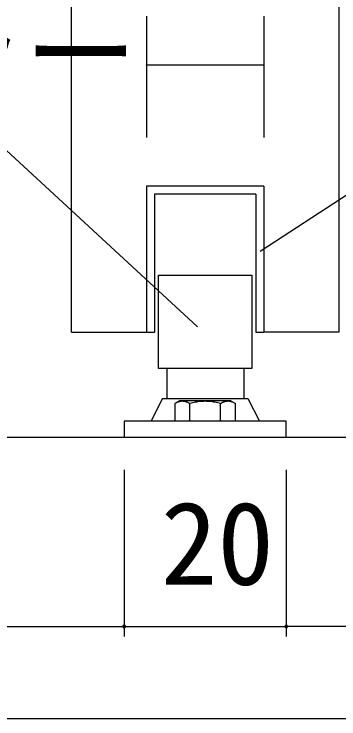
# Model space of a CAD drawing. Units: millimetres, scale not verified. Extents: x -800 to 800, y -554 to 554.
# Drawn here: x -431.6 to -391.5, y -27 to 60 of the extents above; entities that cross this region are included whole.
import ezdxf
from ezdxf.enums import TextEntityAlignment as Align

# ---------------------------------------------------------------- set-up
doc = ezdxf.new("R2010")
doc.units = ezdxf.units.MM
doc.header["$LTSCALE"] = 4
for name, color, linetype, lineweight in [('1-0', 7, 'Continuous', 25), ('1-4_0', 7, 'Continuous', 25), ('2-0', 7, 'Continuous', 25)]:
    doc.layers.add(name, color=color, linetype=linetype, lineweight=lineweight)
doc.styles.add('ＭＳ ゴシック', font='')
doc.styles.get('ＭＳ ゴシック').set_extended_font_data('MS Gothic')

msp = doc.modelspace()

# ---------------------------------------------------------------- linework, layer by layer
at = {"layer": '1-0'}
msp.add_lwpolyline([(152, -27), (-780, -27), (-780, 534)], dxfattribs=at)
msp.add_lwpolyline([(152, -27), (-780, -27), (-780, 534)], dxfattribs=at)
at = {"layer": '1-4_0'}
msp.add_lwpolyline([(152, -27), (-780, -27), (-780, 534)], dxfattribs=at)
at = {"layer": '2-0'}
for p, q in [((-424.477, 20.766), (-424.477, 141.131)), ((-391.477, 141.131), (-391.477, 20.766)), ((-415.227, 59.768), (-415.227, 44.768)), ((-400.727, 59.768), (-400.727, 44.768)), ((-415.227, 53.766), (-400.727, 53.766)), ((-415.187, 53.771), (-415.187, 53.766)), ((-400.688, 53.771), (-400.687, 53.766)), ((-373.538, 48.792), (-401.187, 30.695)), ((-434.941, 45.438), (-408.92, 21.418)), ((-400.727, 38.767), (-415.227, 38.767)), ((-415.227, 38.767), (-415.227, 20.766)), ((-400.727, 38.767), (-400.727, 20.766)), ((-401.728, 37.769), (-414.227, 37.769)), ((-414.226, 37.769), (-414.226, 20.766)), ((-401.728, 37.769), (-401.728, 20.766)), ((-413.727, 16.268), (-413.727, 27.77)), ((-413.727, 27.77), (-402.227, 27.77)), ((-402.227, 27.77), (-402.227, 16.268)), ((-424.477, 20.766), (-415.226, 20.766)), ((-415.227, 20.766), (-414.226, 20.766)), ((-401.728, 20.766), (-400.727, 20.766)), ((-391.477, 20.766), (-400.728, 20.766)), ((-402.227, 16.268), (-413.727, 16.268)), ((-412.727, 16.268), (-412.727, 12.571)), ((-403.226, 16.268), (-403.226, 12.571)), ((-413.227, 12.571), (-414.65, 9.806)), ((-413.227, 12.571), (-402.726, 12.571)), ((-411.126, 12.267), (-411.73, 11.921)), ((-404.826, 12.267), (-411.125, 12.267)), ((-404.826, 12.267), (-404.223, 11.921)), ((-402.727, 12.571), (-401.282, 9.77)), ((-411.729, 11.921), (-411.729, 9.77)), ((-409.852, 11.921), (-409.976, 11.991)), ((-409.852, 9.77), (-409.852, 11.921)), ((-406.1, 11.921), (-405.973, 11.991)), ((-406.1, 9.77), (-406.1, 11.921)), ((-404.223, 9.77), (-404.223, 11.921)), ((-417.975, 9.77), (-417.975, 7.769)), ((-397.978, 9.77), (-417.975, 9.77)), ((-397.978, 7.769), (-397.978, 9.77)), ((-556.748, 7.769), (-120.828, 7.769)), ((-417.975, 7.769), (-397.978, 7.769)), ((-417.975, 3.769), (-417.975, -16.838)), ((-397.975, 3.769), (-397.975, -16.838)), ((-478.424, -15.588), (-417.975, -15.588)), ((-417.975, -15.588), (-397.975, -15.588)), ((-329.475, -15.588), (-397.975, -15.588))]:
    msp.add_line(p, q, dxfattribs=at)
for centre, radius, start, end in [((-415.214, 53.766), 0.0518, 172.71504, 177.6046), ((-415.229, 53.766), 0.0369, 182.92911, 188.66696), ((-415.216, 53.767), 0.0495, 167.74897, 172.71383), ((-415.221, 53.766), 0.0443, 177.33186, 182.66814), ((-415.228, 53.766), 0.0375, 188.66856, 194.26023), ((-415.22, 53.768), 0.0456, 157.60154, 162.71062), ((-415.218, 53.767), 0.0475, 162.71122, 167.74805), ((-415.227, 53.766), 0.0383, 194.26021, 199.71188), ((-415.227, 53.767), 0.039, 199.71058, 205.04063), ((-415.221, 53.768), 0.0439, 152.41602, 157.60124), ((-415.226, 53.767), 0.0396, 205.03837, 210.27454), ((-415.226, 53.767), 0.04, 210.27163, 215.44824), ((-415.223, 53.769), 0.0423, 147.14744, 152.41597), ((-415.226, 53.767), 0.04, 215.44496, 220.60055), ((-415.224, 53.77), 0.0408, 141.78592, 147.14752), ((-415.225, 53.771), 0.0394, 136.32005, 141.78599), ((-415.226, 53.767), 0.0398, 220.59716, 225.77229), ((-415.226, 53.772), 0.038, 130.73838, 136.3199), ((-415.226, 53.767), 0.0393, 225.76905, 231.00425), ((-415.227, 53.773), 0.0367, 125.03135, 130.73778), ((-415.227, 53.766), 0.0385, 231.00144, 236.33504), ((-415.228, 53.773), 0.0356, 119.19347, 125.03002), ((-415.227, 53.765), 0.0376, 236.33299, 241.7986), ((-415.228, 53.774), 0.0347, 113.22583, 119.19114), ((-415.228, 53.764), 0.0365, 241.7977, 247.42128), ((-415.228, 53.763), 0.0356, 247.42193, 253.21834), ((-415.228, 53.775), 0.034, 107.13842, 113.22228), ((-415.228, 53.775), 0.0336, 100.95204, 107.13351), ((-415.228, 53.763), 0.0347, 253.22094, 259.19042), ((-415.228, 53.775), 0.0336, 94.69918, 100.94581), ((-415.228, 53.762), 0.0342, 259.19524, 265.32036), ((-415.228, 53.771), 0.0383, 88.49211, 94.42935), ((-415.228, 53.766), 0.0385, 265.59169, 271.49915), ((-415.228, 53.757), 0.0516, 83.69179, 88.80708), ((-415.228, 53.78), 0.0522, 271.19757, 276.25318), ((-415.228, 53.762), 0.047, 78.30747, 83.68914), ((-415.228, 53.776), 0.0483, 276.25622, 281.49344), ((-415.227, 53.765), 0.0433, 72.68133, 78.30315), ((-415.227, 53.773), 0.0451, 281.49719, 286.88951), ((-415.227, 53.771), 0.0425, 286.89378, 292.41128), ((-415.226, 53.768), 0.0404, 66.85173, 72.67532), ((-415.226, 53.769), 0.0406, 292.41582, 298.02702), ((-415.225, 53.77), 0.0384, 60.86856, 66.84427), ((-415.225, 53.771), 0.037, 54.79059, 60.86006), ((-415.225, 53.768), 0.0391, 298.03156, 303.70551), ((-415.224, 53.772), 0.0364, 48.68142, 54.78166), ((-415.224, 53.767), 0.038, 303.70981, 309.41811), ((-415.224, 53.772), 0.0364, 42.60447, 48.67274), ((-415.224, 53.766), 0.0373, 309.42196, 315.14039), ((-415.225, 53.771), 0.037, 36.61803, 42.59663), ((-415.224, 53.766), 0.0369, 315.14369, 320.85329), ((-415.224, 53.766), 0.0367, 320.85599, 326.54341), ((-415.226, 53.771), 0.0382, 30.77133, 36.61148), ((-415.227, 53.77), 0.0399, 25.1022, 30.76629), ((-415.224, 53.766), 0.0367, 326.54556, 332.20282), ((-415.229, 53.769), 0.0422, 19.63645, 25.09868), ((-415.224, 53.766), 0.0369, 332.20451, 337.82813), ((-415.232, 53.768), 0.0449, 14.38867, 19.63431), ((-415.224, 53.766), 0.0372, 337.8295, 343.41934), ((-415.235, 53.767), 0.0482, 9.36401, 14.38768), ((-415.239, 53.767), 0.0519, 4.56029, 9.3639), ((-415.225, 53.766), 0.0381, 348.97954, 354.50744), ((-415.224, 53.766), 0.0376, 343.42055, 348.97834), ((-415.225, 53.766), 0.0387, 354.50878, 0.00796), ((-400.721, 53.766), 0.045, 166.31917, 171.80025), ((-400.72, 53.766), 0.0463, 171.80444, 177.28458), ((-400.727, 53.766), 0.0392, 176.98338, 183.01662), ((-400.733, 53.766), 0.033, 183.32083, 189.74575), ((-400.732, 53.766), 0.0343, 189.75039, 195.90465), ((-400.722, 53.767), 0.0442, 160.85778, 166.31586), ((-400.73, 53.767), 0.0359, 195.90599, 201.78079), ((-400.729, 53.768), 0.0377, 201.77955, 207.39032), ((-400.722, 53.767), 0.0436, 155.43519, 160.8555), ((-400.723, 53.767), 0.0432, 150.05638, 155.43398), ((-400.727, 53.768), 0.0394, 207.38725, 212.76722), ((-400.723, 53.767), 0.0428, 144.71672, 150.05619), ((-400.726, 53.769), 0.041, 212.76297, 217.95723), ((-400.723, 53.767), 0.0425, 139.40288, 144.71742), ((-400.725, 53.77), 0.0422, 217.95227, 223.01317), ((-400.724, 53.768), 0.042, 134.09419, 139.4043), ((-400.724, 53.77), 0.043, 223.00784, 227.99166), ((-400.724, 53.768), 0.0414, 128.76431, 134.09613), ((-400.724, 53.771), 0.0432, 227.98622, 232.95097), ((-400.725, 53.769), 0.0406, 123.38302, 128.76653), ((-400.724, 53.77), 0.0429, 232.94561, 237.94939), ((-400.725, 53.77), 0.0396, 117.91833, 123.38525), ((-400.725, 53.77), 0.042, 237.94431, 243.04385), ((-400.726, 53.771), 0.0385, 112.33883, 117.92025), ((-400.725, 53.768), 0.0407, 243.03933, 248.28814), ((-400.726, 53.767), 0.0392, 248.28456, 253.7304), ((-400.726, 53.772), 0.0374, 106.61656, 112.34008), ((-400.726, 53.765), 0.0375, 253.72828, 259.40947), ((-400.726, 53.773), 0.0362, 100.73038, 106.61671), ((-400.727, 53.774), 0.0352, 94.66976, 100.72897), ((-400.727, 53.764), 0.0358, 259.40946, 265.34993), ((-400.727, 53.772), 0.037, 88.4908, 94.49713), ((-400.727, 53.765), 0.0372, 265.52403, 271.50061), ((-400.727, 53.765), 0.0438, 83.14513, 88.68452), ((-400.727, 53.772), 0.0443, 271.32037, 276.79513), ((-400.726, 53.768), 0.0408, 77.40602, 83.14009), ((-400.726, 53.77), 0.042, 276.8002, 282.38026), ((-400.726, 53.77), 0.0386, 71.51203, 77.39977), ((-400.726, 53.768), 0.0402, 282.38544, 288.0332), ((-400.726, 53.767), 0.039, 288.03813, 293.71828), ((-400.725, 53.772), 0.0371, 65.51141, 71.50489), ((-400.725, 53.772), 0.0362, 59.45655, 65.50382), ((-400.725, 53.766), 0.0382, 293.72267, 299.40478), ((-400.725, 53.773), 0.0358, 53.40033, 59.449), ((-400.725, 53.766), 0.0377, 299.4084, 305.06881), ((-400.725, 53.773), 0.036, 47.3925, 53.3933), ((-400.725, 53.766), 0.0374, 305.07157, 310.69443), ((-400.725, 53.766), 0.0374, 310.69633, 316.27371), ((-400.725, 53.772), 0.0366, 41.47659, 47.38634), ((-400.726, 53.771), 0.0377, 35.68786, 41.47152), ((-400.725, 53.766), 0.0375, 316.27485, 321.80605), ((-400.727, 53.771), 0.0392, 30.05252, 35.68396), ((-400.725, 53.766), 0.0376, 321.80659, 327.29696), ((-400.729, 53.77), 0.0411, 24.58792, 30.04973), ((-400.725, 53.766), 0.0378, 327.29708, 332.75633), ((-400.731, 53.769), 0.0435, 19.30367, 24.58611), ((-400.726, 53.766), 0.0382, 338.1966, 343.63115), ((-400.725, 53.766), 0.038, 332.75625, 338.19666), ((-400.734, 53.768), 0.0461, 14.20304, 19.30266), ((-400.737, 53.767), 0.0492, 9.28459, 14.20264), ((-400.726, 53.766), 0.0384, 343.63131, 349.07185), ((-400.74, 53.767), 0.0526, 4.54365, 9.28462), ((-400.726, 53.766), 0.0386, 349.07241, 354.52788), ((-400.726, 53.766), 0.0388, 354.529, 0.0039), ((-410.791, 10.592), 1.618, 98.132, 103.58252), ((-410.791, 10.589), 1.621, 92.70707, 98.13221), ((-410.791, 10.587), 1.623, 87.29248, 92.70752), ((-410.791, 10.587), 1.623, 81.87171, 87.29294), ((-410.79, 10.589), 1.621, 76.42916, 81.87195), ((-407.977, 5.965), 6.245, 94.74729, 97.91856), ((-407.976, 5.96), 6.25, 91.58165, 94.74738), ((-407.976, 5.957), 6.253, 88.41824, 91.58176), ((-407.976, 5.957), 6.253, 85.25364, 88.41835), ((-407.976, 5.959), 6.25, 82.08449, 85.25373), ((-405.161, 10.597), 1.613, 98.1475, 103.60428), ((-405.161, 10.595), 1.615, 92.7127, 98.14747), ((-405.161, 10.594), 1.616, 87.28711, 92.71289), ((-405.161, 10.593), 1.617, 81.85647, 87.2873), ((-405.161, 10.593), 1.617, 76.40744, 81.85646), ((-410.791, 10.593), 1.617, 114.60693, 120.18656), ((-410.792, 10.596), 1.614, 109.07185, 114.60524), ((-410.792, 10.595), 1.615, 103.58276, 109.07096), ((-410.79, 10.59), 1.62, 70.95211, 76.42896), ((-410.79, 10.59), 1.62, 65.43254, 70.95128), ((-410.792, 10.585), 1.625, 59.86876, 65.43092), ((-407.981, 5.987), 6.222, 104.28983, 107.49495), ((-407.979, 5.98), 6.23, 101.09841, 104.28978), ((-407.978, 5.972), 6.237, 97.9185, 101.09843), ((-407.976, 5.963), 6.246, 78.90766, 82.08456), ((-407.975, 5.968), 6.241, 75.7203, 78.90767), ((-407.973, 5.973), 6.237, 72.52007, 75.72026), ((-405.158, 10.589), 1.621, 114.62342, 120.18761), ((-405.161, 10.596), 1.615, 109.09479, 114.6216), ((-405.161, 10.597), 1.613, 103.60474, 109.09372), ((-405.161, 10.592), 1.618, 70.92941, 76.40702), ((-405.162, 10.589), 1.621, 65.41622, 70.9284), ((-405.166, 10.582), 1.629, 59.86772, 65.41448), ((-417.975, -15.588), 0.156, 0, 180), ((-417.975, -15.588), 0.156, 180, 0), ((-397.975, -15.588), 0.156, 0, 180), ((-397.975, -15.588), 0.156, 180, 0)]:
    msp.add_arc(centre, radius, start, end, dxfattribs=at)

# ---------------------------------------------------------------- texts
at = {"layer": '2-0', "style": 'ＭＳ ゴシック'}
for s, p in [('ガイドローラー', (-514.274, 47.024)), ('20', (-413.454, -13.516))]:
    msp.add_text(s, height=10.26, dxfattribs=at).set_placement(p, align=Align.BOTTOM_LEFT)

doc.saveas('drawing.dxf')
